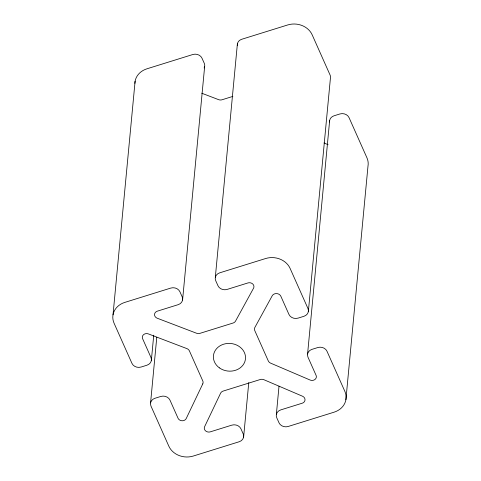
<?xml version="1.0" encoding="UTF-8"?>
<svg xmlns="http://www.w3.org/2000/svg" width="481" height="481" viewBox="0 0 481 481"><rect width="100%" height="100%" fill="white"/><g stroke="black" fill="none" stroke-linecap="round" stroke-linejoin="round"><path stroke-width="0.72" d="M113.017 314.821L135.101 81.247M151.341 360.558L153.74 335.185M150.571 402.922L156.782 337.253M182.582 300.018L204.659 66.444M215.302 277.489L237.38 43.909M243.62 437.067L248.773 382.593M276.341 414.556L279.016 386.195M308.345 311.67L330.423 78.096A7.089 6.109 5.4 0 0 330.044 74.952L312.151 34.77A18.909 16.288 5.4 0 0 287.734 24.946L241.817 39.25A7.089 6.109 5.4 0 0 237.343 45.509M307.581 354.01L329.659 120.436M345.899 399.747L367.983 166.173A18.909 16.288 5.4 0 0 366.919 157.756L349.068 117.671A7.089 6.109 5.4 0 0 339.899 113.967L334.091 115.777A7.089 6.109 5.4 0 0 329.617 122.03M232.846 96.404L222.09 99.753A4.726 4.07 5.4 0 1 218.572 99.639L201.755 93.218M323.996 142.953L328.072 144.697M204.142 67.959A7.089 6.109 5.4 0 0 204.263 63.288L202.002 58.213A7.089 6.109 5.4 0 0 192.839 54.509L146.921 68.813A18.909 16.288 5.4 0 0 134.884 83.363M202.741 383.916L186.249 418.488A4.425 3.812 5.4 0 1 182.125 420.767A4.425 3.812 5.4 0 1 178.042 418.236L169.985 400.156A7.089 6.109 5.4 0 0 160.816 396.452L155.008 398.262A7.089 6.109 5.4 0 0 150.974 406.078L168.825 446.17A18.909 16.288 5.4 0 0 193.2 456.072L239.231 441.732A7.089 6.109 5.4 0 0 243.218 433.928L240.963 428.854A7.089 6.109 5.4 0 0 231.794 425.15L210.299 431.848A4.425 3.812 5.4 0 1 205.549 430.85A4.425 3.812 5.4 0 1 204.605 426.713L220.569 393.254A4.726 4.07 5.4 0 1 223.226 391.059L260.233 379.527A4.726 4.07 5.4 0 1 263.943 379.725L302.471 396.206A4.425 3.812 5.4 0 1 305.014 399.855A4.425 3.812 5.4 0 1 302.2 403.216L280.772 409.89A7.089 6.109 5.4 0 0 276.737 417.712L278.998 422.781A7.089 6.109 5.4 0 0 288.161 426.485L334.079 412.181A18.909 16.288 5.4 0 0 344.841 391.33L326.99 351.244A7.089 6.109 5.4 0 0 317.821 347.541L312.013 349.35A7.089 6.109 5.4 0 0 307.978 357.167L316.053 375.3A4.425 3.812 5.4 0 1 314.971 379.461A4.425 3.812 5.4 0 1 310.071 380.02L270.671 363.161A4.726 4.07 5.4 0 1 268.272 360.888L254.774 330.585A4.726 4.07 5.4 0 1 254.9 327.387L272.186 295.821A4.726 4.07 5.4 0 1 276.623 293.578A4.726 4.07 5.4 0 1 280.868 296.278L288.937 314.412A7.089 6.109 5.4 0 0 298.106 318.115L303.914 316.306A7.089 6.109 5.4 0 0 307.966 308.525L290.073 268.344A18.909 16.288 5.4 0 0 265.656 258.519L219.733 272.823A7.089 6.109 5.4 0 0 215.698 280.645L217.959 285.714A7.089 6.109 5.4 0 0 227.128 289.418L247.925 282.942A4.425 3.812 5.4 0 1 252.753 284.006A4.425 3.812 5.4 0 1 253.529 288.245L235.57 321.037A4.726 4.07 5.4 0 1 233.002 323.052L200.006 333.327A4.726 4.07 5.4 0 1 196.488 333.213L157.263 318.236A4.425 3.812 5.4 0 1 154.533 314.604A4.425 3.812 5.4 0 1 157.353 311.159L178.15 304.677A7.089 6.109 5.4 0 0 182.185 296.861L179.924 291.787A7.089 6.109 5.4 0 0 170.761 288.083L124.844 302.387A18.909 16.288 5.4 0 0 114.081 323.238L131.932 363.323A7.089 6.109 5.4 0 0 141.101 367.033L146.909 365.223A7.089 6.109 5.4 0 0 150.944 357.401L142.61 338.696A4.425 3.812 5.4 0 1 143.639 334.608A4.425 3.812 5.4 0 1 148.419 333.928L186.838 348.587A4.726 4.07 5.4 0 1 189.43 350.944L202.772 380.904A4.726 4.07 5.4 0 1 202.741 383.916M219.396 367.869A16.095 13.865 5.4 0 0 245.346 359.782A16.095 13.865 5.4 0 0 223.635 344.204A16.095 13.865 5.4 0 0 219.396 367.869"/></g></svg>
